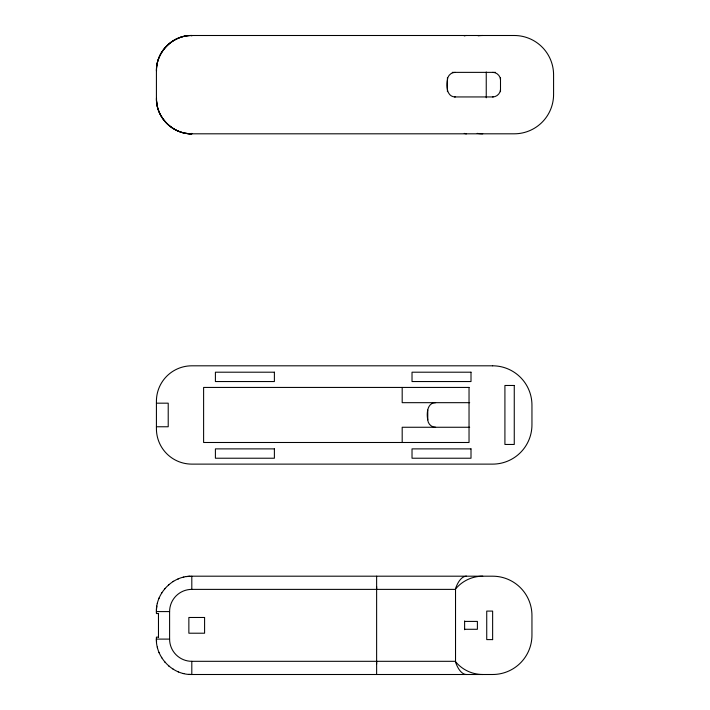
<?xml version="1.0" encoding="UTF-8"?>
<svg xmlns="http://www.w3.org/2000/svg" width="710" height="710" viewBox="0 0 710 710"><rect width="100%" height="100%" fill="white"/><g stroke="black" fill="none" stroke-linecap="round" stroke-linejoin="round"><path stroke-width="1.06" d="M447.424 91.679L447.424 77.63M376.628 664.134L376.628 661.312M156.528 70.893C155.738 52.194 172.929 34.95 191.806 35.5L514.262 35.5A39.325 39.325 0 0 1 553.578 74.825L553.578 94.483A39.325 39.325 0 0 1 514.262 133.808L191.806 133.808C172.894 134.279 155.943 117.327 156.422 98.415L156.422 70.893C155.96 51.981 172.894 35.047 191.806 35.5L191.806 35.935M158.605 613.547L156.422 613.547C154.922 593.968 172.139 575.659 191.806 576.192L492.634 576.192A39.325 39.325 0 0 1 531.95 615.517L531.95 635.175A39.325 39.325 0 0 1 492.634 674.5L191.806 674.5C172.139 675.033 154.922 656.723 156.422 637.145L158.605 637.145M435.612 402.676C427.021 402.668 426.479 413.841 427.766 419.885A7.863 7.863 0 0 0 435.612 427.26M376.628 589.38L376.628 586.558M156.466 609.73L156.857 606.047M500.497 89.575C500.319 93.596 496.672 97.021 492.642 96.942M157.336 603.624L157.478 603.021M159.004 598.326L159.244 597.758M161.481 593.365L161.809 592.832M164.702 588.838L165.11 588.368M168.598 584.88L169.069 584.481M173.062 581.579L173.586 581.259M177.988 579.014L178.556 578.783M183.251 577.257L183.855 577.106M186.268 576.626L189.96 576.245M452.226 72.367L495.589 72.367M454.444 96.942L493.21 96.942M191.806 133.374L191.806 133.808C172.929 134.341 155.756 117.115 156.528 98.415M469.683 402.676L402.188 402.676L402.188 387.438M156.422 403.173L168.217 403.173L168.217 426.763L156.422 426.763M469.683 427.26L402.188 427.26L402.188 442.49M482.738 674.509A35.278 35.278 0 0 1 455.891 662.093L455.27 661.312L191.806 661.312A22.205 22.205 0 0 1 169.601 639.106L169.601 611.585A22.205 22.205 0 0 1 191.806 589.38L455.27 589.38L455.891 588.599A35.278 35.278 0 0 1 482.738 576.192M156.422 611.585L169.601 611.585M464.615 621.41L477.395 621.41L477.395 629.282L464.615 629.282M169.601 639.106L156.422 639.106L156.564 642.195M492.634 639.603L486.732 639.603L486.732 611.088L492.634 611.088L492.634 639.657M492.642 72.367C496.672 72.287 500.319 75.713 500.497 79.733M455.27 96.942C446.679 96.95 446.137 85.786 447.424 79.733A7.863 7.863 0 0 1 455.27 72.367M186.268 133.374L189.96 133.755M188.727 674.358L191.806 674.5L191.806 661.312M183.855 673.586L183.251 673.435M178.556 671.917L177.988 671.678M173.586 669.432L173.062 669.113M169.069 666.211L168.598 665.811M165.11 662.323L164.702 661.853M161.809 657.859L161.481 657.336M159.244 652.934L159.004 652.366M157.478 647.671L157.336 647.067M156.466 100.27L156.857 103.953M500.497 77.63L500.497 91.679M486.243 71.994L486.243 97.811M464.615 620.957L464.615 629.734M427.766 410.052L427.766 419.885M376.628 576.192L376.628 674.5M191.806 576.192L191.806 589.38M158.472 613.547L158.472 637.145M466.532 576.192A35.278 14.457 -90 0 0 455.527 588.599L455.527 662.093A35.278 14.457 90 0 0 466.532 674.509M482.738 133.808A35.278 35.278 0 0 1 477.209 133.374M466.532 133.808A35.278 14.457 90 0 1 464.269 133.374M464.269 35.935A35.278 14.457 -90 0 1 466.532 35.491M478.132 35.802A35.278 35.278 0 0 1 482.738 35.491M156.422 70.893A35.394 35.394 0 0 1 191.806 35.5M191.806 133.808A35.394 35.394 0 0 1 156.422 98.415M492.634 365.81L191.806 365.81A35.394 35.394 0 0 0 156.422 401.203L156.422 428.733A35.394 35.394 0 0 0 191.806 464.118L492.634 464.118A39.325 39.325 0 0 0 531.95 424.802L531.95 405.135A39.325 39.325 0 0 0 492.634 365.81M274.388 372.2L215.405 372.2L215.405 381.545L274.388 381.545L274.388 372.2M471.005 372.2L412.022 372.2L412.022 381.545L471.005 381.545L471.005 372.2M514.262 385.477L504.916 385.477L504.916 444.46L514.262 444.46L514.262 385.477M469.035 387.438L203.61 387.438L203.61 442.49L469.035 442.49L469.035 387.438M274.388 448.88L215.405 448.88L215.405 458.225L274.388 458.225L274.388 448.88M471.005 448.88L412.022 448.88L412.022 458.225L471.005 458.225L471.005 448.88M204.587 617.478L188.86 617.478L188.86 633.213L204.587 633.213L204.587 617.478"/></g></svg>
